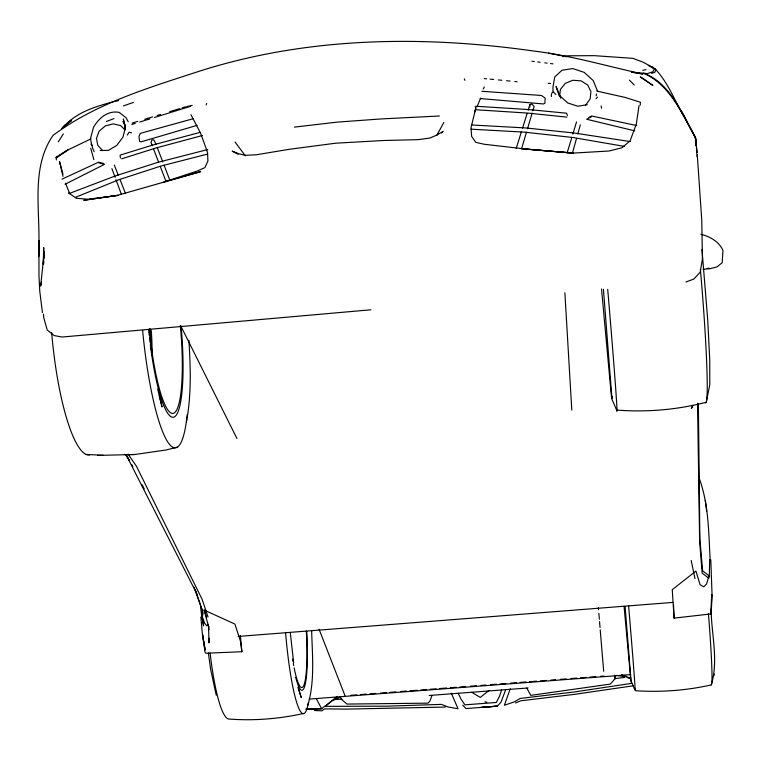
<?xml version="1.0" encoding="UTF-8"?>
<svg xmlns="http://www.w3.org/2000/svg" width="761" height="761" viewBox="0 0 761 761"><rect width="100%" height="100%" fill="white"/><g stroke="black" fill="none" stroke-linecap="round" stroke-linejoin="round"><path stroke-width="1.14" d="M150.269 338.112L150.269 332.272M151.163 349.917L151.182 331.197L151.439 349.879M709.709 559.639L709.347 574.222L706.636 583.83L703.839 586.807L700.12 584.8L695.925 571.064L672.248 589.68L674.075 618.132L711.174 613.889L711.63 594.636L711.174 613.889L712.077 595.34L710.793 559.915M43.501 264.01L43.719 247.601L43.234 264.096M552.914 92.471L553 86.992L554.75 76.966L561.999 70.24L572.776 68.576L584.191 72.371L593.228 80.58L597.49 91.044M42.454 312.609L39.781 291.358L38.944 275.178L38.973 238.098C39.077 204.024 32.352 165.023 53.099 135.353C96.095 103.277 149.032 87.677 199.372 71.201C307.634 36.68 423.173 35.206 534.869 51.196C571.511 55.639 606.917 66.188 642.836 74.017L631.307 72.209L646.917 73.513M529.865 106.978L529.922 104.561L531.853 104.01L534.136 106.359L532.814 110.849M38.735 255.848L39.249 240.486L38.706 256.742M624.058 606.251L630.869 680.467L635.235 690.703C660.643 692.396 686.403 690.55 711.25 684.9C718.764 660.481 711.364 634.379 711.116 609.371M551.335 96.618L551.44 94.335M640.229 105.161L640.343 103.02M43.529 264.39L43.738 260.956M43.872 258.664L44.281 251.796L40.666 286.107L41.56 281.541M150.003 329.142L150.526 332.861L150.478 329.123M559.668 95.8L560.4 89.475L565.252 83.406L572.805 80.257L581.043 80.856L587.787 85.051L590.936 91.701L590.146 98.949L585.57 105.256M596.234 95.829L596.462 93.917M639.04 105.608L636.291 124.195L630.098 140.833L621.937 147.786L608.971 151.011L573.594 153.066L522.617 148.852L573.604 153.18L523.111 148.756L484.424 144.286L475.815 142.383L471.658 136.447L470.983 127.8L475.929 107.634L474.636 112.105M612.301 396.186L611.939 398.431L603.435 289.285M186.445 421.927C191.506 395.045 190.564 367.458 188.909 340.272M706.275 402.074L709.785 384.781L709.737 359.953L707.73 320L701.975 249.484M125.451 127.268L123.035 136.951L116.794 145.418L108.404 150.374L100.148 150.497M307.834 705.323C314.978 681.162 312.314 655.449 311.639 630.622M572.339 153.37L576.496 138.531M577.78 133.965L580.339 124.833M713.761 675.958L714.303 674.056M521.523 148.966L526.498 132.148M527.497 128.78L532.148 113.085M567.126 152.894L571.834 137.418M572.843 134.098L576.543 121.931M516.205 148.414L521.485 131.548M522.541 128.171L527.107 113.551M528.163 110.183L529.922 104.561M505.513 690.256L500.957 702.241L497.228 706.198L465.951 708.558L462.726 705.124M206.193 104.923L206.669 103.429M501.594 689.98L499.53 696.22L496.324 702.47L464.904 704.848L461.004 699.14L458.236 693.271M510.279 688.734L504.372 705.257L514.217 701.918L520.229 698.427L573.965 692.015L631.725 683.359M431.972 695.459L430.013 700.891L428.101 703.145L346.968 704.068L341.737 699.549L340.205 696.924M477.023 106.749L480.619 98.131M692.795 405.594L691.349 408.476L693.005 405.328M436.804 135.344L443.882 122.416M483.187 88.999L484.3 86.963M58.274 141.841L63.344 133.907M127.23 135.078L129.18 132.214L131.605 132.88M63.039 127.715C75.967 112.114 95.096 106.74 114.026 101.536L118.64 100.642M61.631 128.571L63.544 126.212L66.454 124.775M337.133 696.933L334.983 699.435L341.955 699.226M596.006 98.797L597.461 97.113M614.993 678.774L614.688 675.34L614.993 678.774L610.351 684.091L530.778 695.364L526.764 688.03M208.286 624.381L206.878 625.913L204.719 623.373L201.475 614.384L200.723 607.934M441.542 133.061L443.102 131.377L436.462 135.258L429.813 138.064L418.189 139.653L383.525 140.5L335.763 143.192L289.066 149.337L256.229 154.787L245.232 155.311L238.754 153.751L232.162 151.125L238.145 154.283M551.497 93.194L553.542 92.091L555.91 94.554M336.762 696.753L325.033 706.398L331.625 701.062L339.939 697.342M489.038 690.37L480.315 697.428L471.782 692.32M67.453 123.139L71.239 120.114M71.391 121.018L64.742 125.289L68.357 123.282M589.004 117.403L591.554 115.976L636.843 125.584M591.563 116.614L586.693 119.258L634.769 130.863M515.568 702.936L520.885 700.776L574.384 694.365L633.285 685.804M65.027 184.267L104.4 164.395L98.692 162.768M91.035 138.835L67.986 149.898L56.095 157.175L56.419 159.962M61.964 179.187L98.673 162.15L103.848 163.615M75.396 197.375L118.783 179.748L160.837 166.079L207.658 154.055M106.454 121.465L113.969 118.602M68.994 193.598L115.643 175.82L158.126 162.283L207.82 149.527M685.946 281.989L693.804 279.068L700.215 272.2L702.413 259.044L701.785 220.49L697.276 154.854M651.578 73.456L654.774 72.305L655.982 69.974L654.707 68.519L652.424 67.967M123.463 105.874L133.403 102.45M645.899 74.131L652.89 71.753L654.241 69.318L653.338 67.7L642.75 62.031L632.905 58.34L594.189 55.658L567.716 55.8L563.064 56.714M121.665 158.83L155.976 147.976L202.483 135.487M131.843 124.481L135.23 123.434M139.739 122.036L149.898 118.897M154.407 117.508L190.516 106.34M132.195 123.082L137.874 121.351M144.676 119.287L152.619 116.861M157.156 115.482L160.561 114.445M169.636 111.686L179.843 108.576M182.117 107.891L185.522 106.854M197.137 125.346L141.013 141.85L139.653 141.46L138.949 136.504L140.29 133.365L193.37 118.668M200.095 132.376L153.256 144.885L120.105 155.13L120.4 158.06M177.303 447.154L166.269 449.951L134.887 454.498L129.684 454.631M642.826 70.354L645.994 69.565M303.506 713.485C279.201 718.898 254.022 720.914 229.185 719.05A90.236 14.916 86 0 1 210.141 653.119M186.626 106.607L192.181 105.408M587.207 104.695L577.789 106.245L567.744 102.963L559.782 95.724M614.574 678.66L624.838 677.395L621.785 674.484M294.336 127.116L337.418 122.102L381.09 118.944L439.373 115.995M370.93 309.784L62.031 337.037L54.117 335.553L47.211 329.989L43.729 317.603L43.463 314.112M149.175 332.557L150.298 332.462M151.173 333.584L150.278 331.102M707.074 268.414L709.281 268.233M703.069 269.308L709.927 268.738L717.138 266.816L722.199 262.659L722.95 250.407C719.135 241.618 709.851 236.471 700.9 234.302M238.126 636.443L672.838 602.417M350.935 695.297L356.852 694.85M360.4 694.584L366.307 694.127M369.865 693.861L375.772 693.414M380.51 693.052L386.417 692.596M389.965 692.329L395.882 691.882M400.619 691.521L406.526 691.064M410.074 690.798L417.171 690.256M420.719 689.989L426.636 689.533M430.184 689.266L436.101 688.819M439.649 688.543L446.745 688.001M450.293 687.735L456.21 687.288M459.758 687.012L465.675 686.565M470.403 686.203L476.319 685.756M481.047 685.395L485.784 685.033M490.512 684.672L496.429 684.225M499.977 683.949L505.894 683.502M510.621 683.14L516.538 682.693M520.086 682.417L525.994 681.97M529.542 681.704L536.648 681.162M540.196 680.886L546.103 680.439M550.84 680.077L555.568 679.716M560.296 679.354L566.213 678.907M570.95 678.546L576.857 678.099M580.405 677.832L586.322 677.376M589.87 677.109L595.787 676.653M600.515 676.301L604.063 676.025M309.118 699.102L630.726 674.617M429.185 695.478L528.067 687.973M240.371 635.549L241.903 651.739L205.774 653.223L205.061 652.32L202.578 634.56L205.175 649.723M306.379 709.29L321.637 708.757L324.49 706.351L386.997 706.17L441.485 704.391L447.925 706.931L458.027 708.757L451.33 693.214M86.259 454.431L103.192 455.278M97.722 455.411L134.887 454.498M305.798 709.119L321.637 708.757L316.234 698.484M314.445 710.517L321.96 710.812L324.557 708.881L346.15 709.119L445.328 707.064M471.44 124.966L525.575 127.934L574.507 133.061L630.26 141.575M471.173 129.189L524.367 132.138L572.795 137.494L624.305 146.369M476.415 106.293L528.762 109.565L566.726 113.218M475.587 109.736L527.487 113.066L566.907 117.127M481.875 91.282L541.366 95.477L545.209 98.159L544.857 103.287L543.421 103.943L480.153 98.549M548.205 83.329L550.555 83.539M484.243 78.564L486.593 78.792M490.113 79.134L493.632 79.477M498.331 79.934L501.851 80.276M506.55 80.733L510.07 81.075M514.769 81.532L517.119 81.76M617.019 675.397L624.848 676.824M531.939 61.251L534.279 61.546M537.78 61.974L540.12 62.259M544.79 62.84L547.121 63.125M550.631 63.553L552.962 63.848M548.557 53.127L566.517 56.704L565.566 56.466M596.814 91.063L625.181 97.437L640.439 102.269M484.995 701.775L486.821 702.241M651.159 67.092L653.338 67.7L648.277 65.494M626.931 677.442L630.06 678.374L624.039 675.292M68.614 192.933L76.328 198.307L88.01 199.211L118.202 195.377L83.767 200.286L117.708 195.263L200.723 171.615L163.472 182.145L197.365 171.006L204.871 167.629L207.924 161.075L207.525 152.466L200.761 133.584L190.954 114.702M208.971 638.165L209.018 642.883L208.543 626.332L204.072 610.018L234.921 624.087L240.4 640.99L241.903 651.739M654.707 68.519C668.063 81.969 674.522 100.928 684.358 116.899M125.08 454.593L126.668 456.067M90.835 144.105L92.385 145.627M124.966 129.874L120.59 125.546L113.104 123.853L105.227 125.965L99.073 131.311L96.485 138.388L97.769 145.341L102.659 150.668M629.442 80.095L634.236 85.023M235.063 142.022L245.375 155.862M122.768 121.399L125.517 125.261M125.955 455.03L129.655 460.881L126.25 454.945M128.114 454.203L136.447 466.217L202.122 599.354L208.038 616.971M128.238 121.731L126.031 117.698L119.192 112.4C108.014 110.107 98.588 118.297 93.479 127.391L90.397 138.94L92.68 148.385L94.126 151.572M681.181 110.345L695.659 138.083L696.971 152.419L695.659 138.083M131.758 464.591L132.842 466.702M142.069 484.624L144.238 488.838M126.221 455.011L197.042 594.208M180.852 326.041L236.956 438.536M150.393 329.561L151.372 331.596A71.496 13.746 84.7 0 1 152.086 355.463M464.305 78.897L464.942 80.305M65.494 183.249L69.755 193.646M560.8 98.236L556.072 86.488L559.202 95.819M114.34 165.166L118.24 175.04M119.972 179.434L125.594 193.703M319.049 629.204L345.018 695.754M156.043 144.438L153.941 139.986L152.038 139.796L151.011 142.431L152.276 145.712M157.308 147.72L162.806 161.95M164.072 165.232L169.56 179.453M153.541 148.994L158.592 162.112M160.276 166.488L166.174 181.803M566.793 113.903L567.43 115.577M111.915 168.647L115.149 177.437M115.957 179.634L121.218 193.912M204.072 610.018L206.726 617.333M698.855 477.318C708.767 503.44 708.615 532.11 710.137 559.649M194.084 587.131L203.044 612.729L202.217 618.17L201.713 616.106L202.359 610.389L195.472 590.298M695.877 144.723L696.106 145.389L695.392 137.855C682.151 113.95 670.222 84.842 643.578 73.208C670.489 82.949 681.618 113.779 695.25 136.704L695.83 143.572M297.903 687.212L301.242 697.59L298.616 688.886M90.73 148.281L93.869 159.648M62.973 174.126L59.51 161.589L63.011 176.4M216.238 695.183L210.616 669.157L208.371 652.967M159.239 395.787L162.045 406.907L157.67 389.061M691.178 560.457L694.974 578.522M125.47 129.437L123.368 118.982L125.318 128.875M201.475 614.384L203.587 625.875L201.903 616.201M205.166 649.865L202.493 635.292L200.847 617.085M601.19 105.95L601.58 108.233M293.679 662.736L290.264 632.581M705.304 500.348L706.674 511.145M696.753 152.552L697.209 157.061M601.542 288.98L611.226 394.559L611.777 398.869L616.657 410.065C646.222 412.357 676.329 409.922 705.067 402.531A122.93 5.964 85.2 0 0 700.386 269.375M625.114 606.669L631.126 682.227M598.346 607.44L598.546 609.808M598.84 613.356L599.335 619.264M599.535 621.632L600.029 627.54M600.22 629.908L603.673 671.297M475.254 106.226L475.302 107.044M564.881 292.776L571.787 410.084M673.542 605.176L674.075 618.132M697.552 403.14L699.625 541.423L702.184 573.233L708.833 578.179L709.233 576.01L702.622 570.769L699.873 538.893L698.37 403.844M208.856 626.389L208.894 629.918M306.331 631.097A64.656 8.637 85.9 0 1 304.257 684.206A64.656 8.637 85.9 0 1 294.136 667.873M293.698 665.628A64.656 8.637 85.9 0 1 293.308 663.516M292.928 661.328A64.656 8.637 85.9 0 1 292.547 659.055M306.759 631.459A67.548 9.027 85.9 0 1 295.677 677.309M308.376 702.546A90.502 12.09 85.9 0 1 285.546 632.381M180.367 325.841A86.393 15.591 84.7 0 1 172.795 413.451A86.393 15.591 84.7 0 1 149.327 328.866M181.08 326.146A90.264 16.295 84.7 0 1 174.507 416.828A90.264 16.295 84.7 0 1 150.326 344.714M150.031 342.317A90.264 16.295 84.7 0 1 149.508 337.779M149.261 335.477A90.264 16.295 84.7 0 1 148.69 329.713M89.627 454.983A120.561 26.255 84.7 0 1 51.662 332.605M186.702 418.988A120.97 21.85 84.7 0 1 165.156 437.394A120.97 21.85 84.7 0 1 142.621 330.388M187.206 414.488A120.97 21.85 84.7 0 1 186.854 417.77M708.434 613.547A91.358 3.653 84.9 0 1 711.25 684.9M628.596 605.861A91.196 0.694 85.1 0 1 634.912 688.686M607.706 289.361A122.664 1.237 85.1 0 1 616.439 408.733M66.321 150.944L56.076 157.907L67.986 149.898L66.321 150.944M497.228 706.113L481.58 707.388L497.228 706.113M644.234 79.401L640.258 76.899L652.862 85.422L644.234 79.401"/></g></svg>
